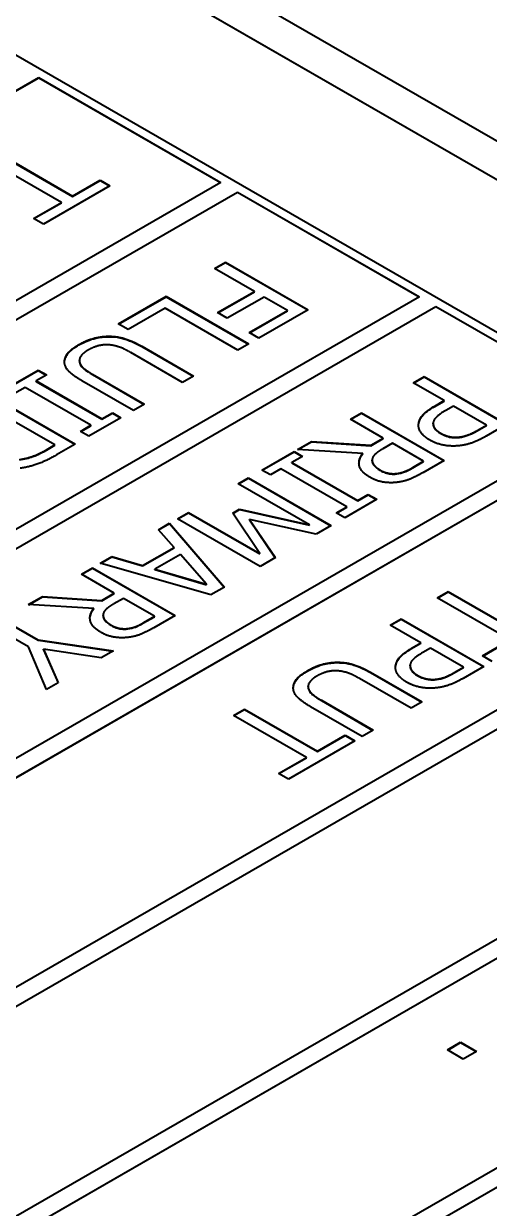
# Model space of a CAD drawing. Header units: millimetres. Extents: x 0 to 1682, y 0 to 1188.
# Drawn here: x 1454.02 to 1458, y 1064.8 to 1074.91 of the extents above; entities that cross this region are included whole.
import ezdxf

# ---------------------------------------------------------------- set-up
doc = ezdxf.new("R2010")
doc.units = ezdxf.units.MM
doc.header["$LTSCALE"] = 2
doc.layers.add('가시적인 것(ISO)', color=3, linetype='Continuous', lineweight=40)
doc.layers.add('가시적인 좁은 것(ISO)', color=3, linetype='Continuous', lineweight=35)

msp = doc.modelspace()

# ---------------------------------------------------------------- linework, layer by layer
at = {"layer": '가시적인 것(ISO)'}
for p, q in [((1475.9287, 1063.6203), (1447.6444, 1079.9081)), ((1447.6207, 1079.596), (1475.3867, 1063.6066)), ((1475.3844, 1063.6047), (1447.6207, 1079.5927)), ((1452.4528, 1075.5104), (1466.0292, 1067.6922)), ((1441.5633, 1067.2036), (1454.1498, 1074.4517)), ((1454.1498, 1074.4484), (1441.5661, 1067.2019)), ((1454.1498, 1074.4484), (1454.1498, 1074.4517)), ((1454.1498, 1074.4517), (1455.7054, 1073.5558)), ((1455.7026, 1073.5542), (1454.1498, 1074.4484)), ((1454.3429, 1073.3863), (1453.7194, 1073.7454)), ((1453.8134, 1073.7995), (1454.4368, 1073.4405)), ((1453.8134, 1073.7962), (1454.4368, 1073.4372)), ((1455.7054, 1073.5558), (1443.1189, 1066.3078)), ((1454.7577, 1073.5289), (1454.1893, 1073.2016)), ((1454.4368, 1073.4405), (1454.6741, 1073.5771)), ((1454.4368, 1073.4372), (1454.6741, 1073.5738)), ((1454.6741, 1073.5771), (1454.7577, 1073.5289)), ((1454.6741, 1073.5738), (1454.6741, 1073.5771)), ((1454.6741, 1073.5738), (1454.7549, 1073.5273)), ((1443.2604, 1066.2263), (1455.8469, 1073.4744)), ((1455.8469, 1073.4711), (1443.2632, 1066.2247)), ((1454.4368, 1073.4372), (1454.4368, 1073.4405)), ((1455.8469, 1073.4711), (1455.8469, 1073.4744)), ((1455.8469, 1073.4744), (1457.4025, 1072.5786)), ((1457.3997, 1072.5769), (1455.8469, 1073.4711)), ((1454.1056, 1073.2497), (1454.3429, 1073.3863)), ((1454.1085, 1073.2481), (1454.3429, 1073.3831)), ((1454.3429, 1073.3831), (1454.3429, 1073.3863)), ((1454.1893, 1073.2016), (1454.1056, 1073.2497)), ((1455.6522, 1072.8224), (1455.7462, 1072.8765)), ((1455.9926, 1072.6264), (1455.6522, 1072.8224)), ((1455.6551, 1072.8208), (1455.7462, 1072.8733)), ((1455.7462, 1072.8765), (1456.4533, 1072.4693)), ((1455.7462, 1072.8733), (1455.7462, 1072.8765)), ((1455.7462, 1072.8733), (1456.4505, 1072.4677)), ((1455.6774, 1072.4449), (1455.9926, 1072.6264)), ((1455.6803, 1072.4433), (1455.9926, 1072.6231)), ((1455.9926, 1072.6231), (1455.9926, 1072.6264)), ((1457.4025, 1072.5786), (1444.816, 1065.3305)), ((1454.8294, 1072.3486), (1455.2391, 1072.5845)), ((1454.8322, 1072.3469), (1455.2391, 1072.5812)), ((1455.2391, 1072.5845), (1455.9462, 1072.1773)), ((1455.2391, 1072.5812), (1455.2391, 1072.5845)), ((1455.2391, 1072.5812), (1455.9433, 1072.1757)), ((1456.0763, 1072.5782), (1455.7611, 1072.3967)), ((1456.2757, 1072.4634), (1456.0763, 1072.5782)), ((1444.9574, 1065.249), (1457.5439, 1072.4971)), ((1457.5439, 1072.4939), (1444.9603, 1065.2474)), ((1455.2288, 1072.4822), (1454.913, 1072.3004)), ((1455.8522, 1072.1232), (1455.2288, 1072.4822)), ((1455.7611, 1072.3967), (1455.6774, 1072.4449)), ((1455.9468, 1072.274), (1456.2757, 1072.4634)), ((1455.9496, 1072.2723), (1456.2757, 1072.4601)), ((1456.4533, 1072.4693), (1456.0304, 1072.2258)), ((1456.2757, 1072.4601), (1456.2757, 1072.4634)), ((1457.5439, 1072.4939), (1457.5439, 1072.4971)), ((1457.5439, 1072.4971), (1459.0996, 1071.6013)), ((1459.0967, 1071.5997), (1457.5439, 1072.4939)), ((1454.913, 1072.3004), (1454.8294, 1072.3486)), ((1456.0304, 1072.2258), (1455.9468, 1072.274)), ((1455.3772, 1071.8496), (1454.9359, 1072.1037)), ((1455.0299, 1072.1578), (1455.4711, 1071.9037)), ((1455.0299, 1072.1546), (1455.4683, 1071.9021)), ((1455.9462, 1072.1773), (1455.8522, 1072.1232)), ((1454.4967, 1072.0318), (1454.4967, 1072.0351)), ((1453.8713, 1071.7968), (1454.1452, 1071.9546)), ((1453.8741, 1071.7952), (1454.1452, 1071.9513)), ((1454.2174, 1071.913), (1454.1274, 1071.8612)), ((1454.1452, 1071.9546), (1454.2174, 1071.913)), ((1454.1452, 1071.9513), (1454.1452, 1071.9546)), ((1454.1452, 1071.9513), (1454.2145, 1071.9113)), ((1454.6099, 1071.9186), (1455.0534, 1071.6632)), ((1454.6099, 1071.9153), (1455.0506, 1071.6616)), ((1455.4711, 1071.9037), (1455.3772, 1071.8496)), ((1454.0334, 1071.8071), (1453.9435, 1071.7553)), ((1454.5961, 1071.483), (1454.0334, 1071.8071)), ((1454.1274, 1071.8612), (1454.6901, 1071.5371)), ((1454.1274, 1071.8579), (1454.1274, 1071.8612)), ((1454.1274, 1071.8579), (1454.6901, 1071.5339)), ((1454.9594, 1071.6091), (1454.5182, 1071.8632)), ((1457.3493, 1071.8451), (1457.4433, 1071.8993)), ((1457.6129, 1071.6933), (1457.3493, 1071.8451)), ((1457.3521, 1071.8435), (1457.4433, 1071.896)), ((1457.4433, 1071.8993), (1458.1504, 1071.4921)), ((1457.4433, 1071.896), (1457.4433, 1071.8993)), ((1457.4433, 1071.896), (1458.1475, 1071.4904)), ((1453.755, 1071.7298), (1454.4621, 1071.3226)), ((1453.755, 1071.7266), (1454.4592, 1071.321)), ((1459.0996, 1071.6013), (1446.5131, 1064.3532)), ((1454.2867, 1071.3154), (1453.7423, 1071.6289)), ((1455.0534, 1071.6632), (1454.9594, 1071.6091)), ((1457.5332, 1071.6475), (1457.6129, 1071.6933)), ((1457.5332, 1071.6442), (1457.6129, 1071.6901)), ((1457.6129, 1071.6901), (1457.6129, 1071.6933)), ((1457.6931, 1071.6472), (1457.6289, 1071.6102)), ((1457.975, 1071.4848), (1457.6931, 1071.6472)), ((1446.6545, 1064.2718), (1459.241, 1071.5199)), ((1459.241, 1071.5166), (1446.6573, 1064.2701)), ((1454.8523, 1071.5474), (1454.5784, 1071.3896)), ((1454.6901, 1071.5371), (1454.7801, 1071.5889)), ((1454.6901, 1071.5339), (1454.7801, 1071.5857)), ((1454.6901, 1071.5339), (1454.6901, 1071.5371)), ((1454.7801, 1071.5889), (1454.8523, 1071.5474)), ((1454.7801, 1071.5857), (1454.7801, 1071.5889)), ((1454.7801, 1071.5857), (1454.8494, 1071.5457)), ((1456.8129, 1071.5363), (1456.9069, 1071.5904)), ((1457.0943, 1071.3743), (1456.8129, 1071.5363)), ((1456.8158, 1071.5346), (1456.9069, 1071.5871)), ((1456.9069, 1071.5904), (1457.614, 1071.1832)), ((1456.9069, 1071.5871), (1456.9069, 1071.5904)), ((1456.9069, 1071.5871), (1457.6112, 1071.1816)), ((1457.5206, 1071.498), (1457.5206, 1071.5013)), ((1457.5206, 1071.4957), (1457.5206, 1071.499)), ((1454.5062, 1071.4312), (1454.5961, 1071.483)), ((1454.5784, 1071.3896), (1454.5062, 1071.4312)), ((1454.509, 1071.4296), (1454.5961, 1071.4797)), ((1454.5961, 1071.4797), (1454.5961, 1071.483)), ((1457.8971, 1071.4399), (1457.975, 1071.4848)), ((1457.8971, 1071.4367), (1457.975, 1071.4815)), ((1458.1504, 1071.4921), (1457.9727, 1071.3898)), ((1457.975, 1071.4815), (1457.975, 1071.4848)), ((1454.2151, 1071.2741), (1454.2867, 1071.3154)), ((1454.2151, 1071.2709), (1454.2867, 1071.3121)), ((1454.2867, 1071.3121), (1454.2867, 1071.3154)), ((1454.4621, 1071.3226), (1454.301, 1071.2299)), ((1456.3597, 1071.2753), (1456.4817, 1071.3456)), ((1456.3648, 1071.275), (1456.4817, 1071.3423)), ((1456.4817, 1071.3456), (1456.9866, 1071.3122)), ((1456.4817, 1071.3423), (1456.4817, 1071.3456)), ((1456.4817, 1071.3423), (1456.9866, 1071.309)), ((1456.9866, 1071.3122), (1457.0943, 1071.3743)), ((1456.9866, 1071.309), (1457.0943, 1071.371)), ((1456.9866, 1071.309), (1456.9866, 1071.3122)), ((1457.1728, 1071.3291), (1457.0903, 1071.2815)), ((1457.0943, 1071.371), (1457.0943, 1071.3743)), ((1457.4387, 1071.1759), (1457.1728, 1071.3291)), ((1456.0571, 1071.101), (1456.331, 1071.2588)), ((1456.06, 1071.0994), (1456.331, 1071.2555)), ((1456.4032, 1071.2172), (1456.3133, 1071.1654)), ((1456.331, 1071.2588), (1456.4032, 1071.2172)), ((1456.331, 1071.2555), (1456.331, 1071.2588)), ((1456.331, 1071.2555), (1456.4004, 1071.2156)), ((1456.9189, 1071.2429), (1456.3597, 1071.2753)), ((1456.9189, 1071.2397), (1456.9189, 1071.2429)), ((1456.1293, 1071.0595), (1456.0571, 1071.101)), ((1456.2193, 1071.1113), (1456.1293, 1071.0595)), ((1456.782, 1070.7872), (1456.2193, 1071.1113)), ((1456.3133, 1071.1654), (1456.876, 1070.8413)), ((1456.3133, 1071.1621), (1456.3133, 1071.1654)), ((1456.3133, 1071.1621), (1456.876, 1070.8381)), ((1456.9991, 1071.1808), (1456.9991, 1071.184)), ((1457.3453, 1071.1222), (1457.4387, 1071.1759)), ((1457.3453, 1071.1189), (1457.4387, 1071.1727)), ((1457.614, 1071.1832), (1457.4318, 1071.0783)), ((1457.4387, 1071.1727), (1457.4387, 1071.1759)), ((1455.8531, 1070.9836), (1455.9408, 1071.034)), ((1455.856, 1070.9819), (1455.9408, 1071.0308)), ((1455.9408, 1071.034), (1456.6479, 1070.6269)), ((1455.9408, 1071.0308), (1455.9408, 1071.034)), ((1455.9408, 1071.0308), (1456.6451, 1070.6252)), ((1456.4622, 1070.6328), (1455.8531, 1070.9836)), ((1456.876, 1070.8413), (1456.9659, 1070.8931)), ((1456.876, 1070.8381), (1456.9659, 1070.8899)), ((1456.9659, 1070.8931), (1457.0381, 1070.8516)), ((1456.9659, 1070.8899), (1456.9659, 1070.8931)), ((1456.9659, 1070.8899), (1457.0353, 1070.8499)), ((1457.0381, 1070.8516), (1456.7642, 1070.6938)), ((1456.876, 1070.8381), (1456.876, 1070.8413)), ((1455.3345, 1070.6849), (1455.4285, 1070.739)), ((1455.3374, 1070.6833), (1455.4285, 1070.7358)), ((1455.4285, 1070.739), (1456.0376, 1070.3883)), ((1455.4285, 1070.7358), (1455.4285, 1070.739)), ((1455.4285, 1070.7358), (1456.0376, 1070.385)), ((1455.8079, 1070.7331), (1455.8652, 1070.7661)), ((1456.0376, 1070.3883), (1455.8079, 1070.7331)), ((1455.8094, 1070.7307), (1455.8652, 1070.7628)), ((1455.8652, 1070.7661), (1456.4622, 1070.6328)), ((1455.8652, 1070.7628), (1455.8652, 1070.7661)), ((1455.8652, 1070.7628), (1456.4622, 1070.6295)), ((1456.692, 1070.7354), (1456.782, 1070.7872)), ((1456.7642, 1070.6938), (1456.692, 1070.7354)), ((1456.6949, 1070.7338), (1456.782, 1070.784)), ((1456.782, 1070.784), (1456.782, 1070.7872)), ((1460.7966, 1070.624), (1448.2101, 1063.3759)), ((1455.1724, 1070.5915), (1455.2675, 1070.6463)), ((1455.3059, 1070.4407), (1455.1724, 1070.5915)), ((1455.1743, 1070.5894), (1455.2675, 1070.6431)), ((1455.2675, 1070.6463), (1455.7362, 1070.1019)), ((1455.2675, 1070.6431), (1455.2675, 1070.6463)), ((1455.2675, 1070.6431), (1455.7343, 1070.1008)), ((1456.0416, 1070.2777), (1455.3345, 1070.6849)), ((1456.5195, 1070.5529), (1455.9494, 1070.678)), ((1455.9494, 1070.678), (1456.1723, 1070.353)), ((1455.9494, 1070.6747), (1455.9494, 1070.678)), ((1455.9494, 1070.6747), (1456.1707, 1070.352)), ((1456.4622, 1070.6295), (1456.4622, 1070.6328)), ((1456.6479, 1070.6269), (1456.5195, 1070.5529)), ((1448.3515, 1063.2945), (1460.938, 1070.5426)), ((1460.938, 1070.5393), (1448.3544, 1063.2929)), ((1455.036, 1070.2853), (1455.3059, 1070.4407)), ((1455.036, 1070.2821), (1455.3059, 1070.4375)), ((1455.3059, 1070.4375), (1455.3059, 1070.4407)), ((1456.0376, 1070.385), (1456.0376, 1070.3883)), ((1454.675, 1070.3051), (1454.7741, 1070.3622)), ((1455.6205, 1070.0352), (1454.675, 1070.3051)), ((1454.6788, 1070.304), (1454.7741, 1070.3589)), ((1454.7741, 1070.3622), (1455.036, 1070.2853)), ((1454.7741, 1070.3589), (1454.7741, 1070.3622)), ((1454.7741, 1070.3589), (1455.036, 1070.2821)), ((1455.036, 1070.2821), (1455.036, 1070.2853)), ((1455.3603, 1070.3797), (1455.142, 1070.254)), ((1455.5844, 1070.1253), (1455.3603, 1070.3797)), ((1456.1723, 1070.353), (1456.0416, 1070.2777)), ((1454.514, 1070.2124), (1454.6079, 1070.2665)), ((1454.7953, 1070.0504), (1454.514, 1070.2124)), ((1454.5168, 1070.2108), (1454.6079, 1070.2632)), ((1454.6079, 1070.2665), (1455.3151, 1069.8593)), ((1454.6079, 1070.2632), (1454.6079, 1070.2665)), ((1454.6079, 1070.2632), (1455.3122, 1069.8577)), ((1455.142, 1070.254), (1455.5844, 1070.1253)), ((1455.142, 1070.2507), (1455.142, 1070.254)), ((1455.142, 1070.2507), (1455.5844, 1070.122)), ((1455.5844, 1070.122), (1455.5844, 1070.1253)), ((1455.7362, 1070.1019), (1455.6205, 1070.0352)), ((1454.0607, 1069.9514), (1454.1828, 1070.0217)), ((1454.0659, 1069.9511), (1454.1828, 1070.0184)), ((1454.1828, 1070.0217), (1454.6876, 1069.9883)), ((1454.1828, 1070.0184), (1454.1828, 1070.0217)), ((1454.1828, 1070.0184), (1454.6876, 1069.9851)), ((1454.6876, 1069.9883), (1454.7953, 1070.0504)), ((1454.6876, 1069.9851), (1454.7953, 1070.0471)), ((1454.6876, 1069.9851), (1454.6876, 1069.9883)), ((1454.8738, 1070.0052), (1454.7913, 1069.9577)), ((1454.7953, 1070.0471), (1454.7953, 1070.0504)), ((1455.1397, 1069.8521), (1454.8738, 1070.0052)), ((1457.5553, 1070.0093), (1457.6493, 1070.0634)), ((1458.1788, 1069.6502), (1457.5553, 1070.0093)), ((1457.5582, 1070.0076), (1457.6493, 1070.0601)), ((1457.6493, 1070.0634), (1458.2728, 1069.7044)), ((1457.6493, 1070.0601), (1457.6493, 1070.0634)), ((1457.6493, 1070.0601), (1458.2728, 1069.7011)), ((1454.62, 1069.919), (1454.0607, 1069.9514)), ((1454.62, 1069.9158), (1454.62, 1069.919)), ((1453.8424, 1069.8257), (1454.1455, 1069.6511)), ((1453.8424, 1069.8224), (1454.1455, 1069.6478)), ((1454.7001, 1069.8569), (1454.7001, 1069.8602)), ((1455.0463, 1069.7983), (1455.1397, 1069.8521)), ((1455.0463, 1069.795), (1455.1397, 1069.8488)), ((1455.3151, 1069.8593), (1455.1328, 1069.7544)), ((1455.1397, 1069.8488), (1455.1397, 1069.8521)), ((1457.1525, 1069.7773), (1457.2465, 1069.8314)), ((1457.4161, 1069.6255), (1457.1525, 1069.7773)), ((1457.1553, 1069.7757), (1457.2465, 1069.8281)), ((1457.2465, 1069.8314), (1457.9536, 1069.4242)), ((1457.2465, 1069.8281), (1457.2465, 1069.8314)), ((1457.2465, 1069.8281), (1457.9507, 1069.4226)), ((1454.0613, 1069.5914), (1453.7484, 1069.7715)), ((1462.4937, 1069.6468), (1449.9072, 1062.3987)), ((1454.2166, 1069.2267), (1454.0613, 1069.5914)), ((1454.1455, 1069.6511), (1454.7884, 1069.5561)), ((1454.1455, 1069.6478), (1454.1455, 1069.6511)), ((1454.1455, 1069.6478), (1454.7839, 1069.5535)), ((1457.3364, 1069.5796), (1457.4161, 1069.6255)), ((1457.3364, 1069.5764), (1457.4161, 1069.6222)), ((1457.4161, 1069.6222), (1457.4161, 1069.6255)), ((1457.4963, 1069.5793), (1457.4321, 1069.5423)), ((1457.7782, 1069.4169), (1457.4963, 1069.5793)), ((1457.9416, 1069.5136), (1458.1788, 1069.6502)), ((1457.9444, 1069.512), (1458.1788, 1069.647)), ((1450.0486, 1062.3172), (1462.6351, 1069.5653)), ((1462.6351, 1069.562), (1450.0514, 1062.3156)), ((1454.6842, 1069.496), (1454.1908, 1069.5703)), ((1454.1908, 1069.5703), (1454.3163, 1069.2842)), ((1454.1908, 1069.567), (1454.1908, 1069.5703)), ((1454.1908, 1069.567), (1454.3151, 1069.2835)), ((1454.7884, 1069.5561), (1454.6842, 1069.496)), ((1458.0252, 1069.4655), (1457.9416, 1069.5136)), ((1456.9846, 1069.3744), (1457.4258, 1069.1203)), ((1457.3238, 1069.4301), (1457.3238, 1069.4334)), ((1457.3238, 1069.4279), (1457.3238, 1069.4311)), ((1457.7003, 1069.3721), (1457.7782, 1069.4169)), ((1457.7003, 1069.3688), (1457.7782, 1069.4137)), ((1457.9536, 1069.4242), (1457.7759, 1069.3219)), ((1457.7782, 1069.4137), (1457.7782, 1069.4169)), ((1454.3163, 1069.2842), (1454.2166, 1069.2267)), ((1457.3319, 1069.0662), (1456.8906, 1069.3203)), ((1456.9846, 1069.3711), (1457.423, 1069.1187)), ((1456.4513, 1069.2484), (1456.4513, 1069.2516)), ((1456.9141, 1068.8256), (1456.4729, 1069.0797)), ((1456.5646, 1069.1351), (1457.0081, 1068.8797)), ((1456.5646, 1069.1319), (1457.0053, 1068.8781)), ((1457.4258, 1069.1203), (1457.3319, 1069.0662)), ((1455.8134, 1069.0061), (1455.9073, 1069.0602)), ((1456.4368, 1068.6471), (1455.8134, 1069.0061)), ((1455.8162, 1069.0045), (1455.9073, 1069.057)), ((1455.9073, 1069.0602), (1456.5308, 1068.7012)), ((1455.9073, 1069.057), (1455.9073, 1069.0602)), ((1455.9073, 1069.057), (1456.5308, 1068.6979)), ((1457.0081, 1068.8797), (1456.9141, 1068.8256)), ((1456.8517, 1068.7897), (1456.2832, 1068.4623)), ((1456.5308, 1068.7012), (1456.768, 1068.8378)), ((1456.5308, 1068.6979), (1456.768, 1068.8346)), ((1456.768, 1068.8378), (1456.8517, 1068.7897)), ((1456.768, 1068.8346), (1456.768, 1068.8378)), ((1456.768, 1068.8346), (1456.8488, 1068.788)), ((1464.1907, 1068.6695), (1451.6042, 1061.4214)), ((1456.5308, 1068.6979), (1456.5308, 1068.7012)), ((1451.7456, 1061.34), (1464.3321, 1068.588)), ((1464.3321, 1068.5848), (1451.7485, 1061.3383)), ((1456.1996, 1068.5105), (1456.4368, 1068.6471)), ((1456.2024, 1068.5089), (1456.4368, 1068.6438)), ((1456.4368, 1068.6438), (1456.4368, 1068.6471)), ((1456.2832, 1068.4623), (1456.1996, 1068.5105)), ((1457.6414, 1066.1497), (1457.7549, 1066.2151)), ((1457.7766, 1066.0719), (1457.6414, 1066.1497)), ((1457.6442, 1066.1481), (1457.7549, 1066.2118)), ((1457.7549, 1066.2151), (1457.8901, 1066.1372)), ((1457.7549, 1066.2118), (1457.7549, 1066.2151)), ((1457.7549, 1066.2118), (1457.8873, 1066.1356)), ((1457.8901, 1066.1372), (1457.7766, 1066.0719))]:
    msp.add_line(p, q, dxfattribs=at)
for points, degree in [([(1454.4936, 1072.1723), (1454.556, 1072.2083), (1454.6815, 1072.243), (1454.7468, 1072.243)], 2), ([(1454.7468, 1072.243), (1454.8208, 1072.2433), (1454.9543, 1072.2014), (1455.0299, 1072.1578)], 2), ([(1454.3704, 1072.0262), (1454.3709, 1072.0648), (1454.4282, 1072.1347), (1454.4936, 1072.1723)], 2), ([(1454.5738, 1072.1262), (1454.5297, 1072.1007), (1454.4901, 1072.0443), (1454.4999, 1072.0169)], 2), ([(1454.7629, 1072.1684), (1454.7153, 1072.174), (1454.6208, 1072.1532), (1454.5738, 1072.1262)], 2), ([(1454.9359, 1072.1037), (1454.8867, 1072.1321), (1454.8076, 1072.1631), (1454.7629, 1072.1684)], 2), ([(1454.5182, 1071.8632), (1454.4443, 1071.9057), (1454.3687, 1071.9836), (1454.3704, 1072.0262)], 2), ([(1454.3703, 1072.0208), (1454.3703, 1072.0215), (1454.3703, 1072.0222), (1454.3704, 1072.0229)], 3), ([(1454.4967, 1072.0318), (1454.4967, 1072.0258), (1454.4977, 1072.0197), (1454.4999, 1072.0137)], 3), ([(1454.4999, 1072.0169), (1454.509, 1071.9912), (1454.5623, 1071.946), (1454.6099, 1071.9186)], 2), ([(1457.3951, 1071.4835), (1457.3957, 1071.5254), (1457.4576, 1071.6039), (1457.5332, 1071.6475)], 2), ([(1457.6289, 1071.6102), (1457.5716, 1071.5772), (1457.5195, 1071.526), (1457.5206, 1071.499)], 2), ([(1457.5206, 1071.499), (1457.5206, 1071.4746), (1457.5516, 1071.435), (1457.5854, 1071.4155)], 2), ([(1457.5206, 1071.498), (1457.5206, 1071.4972), (1457.5206, 1071.4965), (1457.5206, 1071.4957)], 3), ([(1457.4902, 1071.3574), (1457.4444, 1071.3838), (1457.3945, 1071.4502), (1457.3951, 1071.4835)], 2), ([(1457.5854, 1071.4155), (1457.622, 1071.3944), (1457.7011, 1071.3779), (1457.7441, 1071.3828)], 2), ([(1457.7441, 1071.3828), (1457.7813, 1071.3871), (1457.853, 1071.4145), (1457.8971, 1071.4399)], 2), ([(1457.7435, 1071.3086), (1457.677, 1071.3013), (1457.5493, 1071.3234), (1457.4902, 1071.3574)], 2), ([(1457.9727, 1071.3898), (1457.9097, 1071.3535), (1457.8008, 1071.3145), (1457.7435, 1071.3086)], 2), ([(1453.9859, 1071.191), (1454.046, 1071.1999), (1454.1515, 1071.2375), (1454.2151, 1071.2741)], 2), ([(1454.301, 1071.2299), (1454.2013, 1071.1725), (1454.0581, 1071.1243), (1453.9916, 1071.1164)], 2), ([(1456.9797, 1071.039), (1456.9023, 1071.0835), (1456.8765, 1071.1895), (1456.9189, 1071.2429)], 2), ([(1457.0903, 1071.2815), (1457.0496, 1071.2581), (1456.9992, 1071.2126), (1456.9992, 1071.1868)], 2), ([(1456.9992, 1071.1868), (1456.998, 1071.1637), (1457.0335, 1071.1208), (1457.0702, 1071.0997)], 2), ([(1457.0702, 1071.0997), (1457.1012, 1071.0819), (1457.1705, 1071.067), (1457.2089, 1071.0713)], 2), ([(1457.2089, 1071.0713), (1457.2421, 1071.0753), (1457.3063, 1071.0997), (1457.3453, 1071.1222)], 2), ([(1457.2146, 1070.9961), (1457.1533, 1070.9885), (1457.0353, 1071.007), (1456.9797, 1071.039)], 2), ([(1457.4318, 1071.0783), (1457.3711, 1071.0433), (1457.2759, 1071.0037), (1457.2146, 1070.9961)], 2), ([(1454.6807, 1069.7151), (1454.6034, 1069.7597), (1454.5776, 1069.8656), (1454.62, 1069.919)], 2), ([(1454.7913, 1069.9577), (1454.7506, 1069.9342), (1454.7002, 1069.8887), (1454.7002, 1069.8629)], 2), ([(1454.7002, 1069.8629), (1454.6991, 1069.8398), (1454.7346, 1069.797), (1454.7713, 1069.7758)], 2), ([(1454.9099, 1069.7475), (1454.9432, 1069.7514), (1455.0073, 1069.7758), (1455.0463, 1069.7983)], 2), ([(1454.9157, 1069.6722), (1454.8543, 1069.6646), (1454.7363, 1069.6831), (1454.6807, 1069.7151)], 2), ([(1454.7713, 1069.7758), (1454.8022, 1069.758), (1454.8715, 1069.7432), (1454.9099, 1069.7475)], 2), ([(1455.1328, 1069.7544), (1455.0721, 1069.7194), (1454.977, 1069.6798), (1454.9157, 1069.6722)], 2), ([(1457.1983, 1069.4156), (1457.1989, 1069.4575), (1457.2608, 1069.5361), (1457.3364, 1069.5796)], 2), ([(1457.4321, 1069.5423), (1457.3748, 1069.5093), (1457.3227, 1069.4582), (1457.3238, 1069.4311)], 2), ([(1456.3251, 1069.2427), (1456.3256, 1069.2813), (1456.3829, 1069.3513), (1456.4483, 1069.3889)], 2), ([(1456.4483, 1069.3889), (1456.5107, 1069.4249), (1456.6362, 1069.4595), (1456.7015, 1069.4595)], 2), ([(1456.7176, 1069.3849), (1456.67, 1069.3905), (1456.5755, 1069.3698), (1456.5285, 1069.3427)], 2), ([(1456.7015, 1069.4595), (1456.7755, 1069.4598), (1456.909, 1069.4179), (1456.9846, 1069.3744)], 2), ([(1456.8906, 1069.3203), (1456.8414, 1069.3486), (1456.7623, 1069.3797), (1456.7176, 1069.3849)], 2), ([(1457.2935, 1069.2896), (1457.2476, 1069.316), (1457.1978, 1069.3823), (1457.1983, 1069.4156)], 2), ([(1457.3238, 1069.4311), (1457.3238, 1069.4067), (1457.3548, 1069.3671), (1457.3886, 1069.3477)], 2), ([(1457.3238, 1069.4301), (1457.3238, 1069.4294), (1457.3238, 1069.4286), (1457.3238, 1069.4279)], 3), ([(1457.5473, 1069.315), (1457.5846, 1069.3193), (1457.6562, 1069.3467), (1457.7003, 1069.3721)], 2), ([(1456.5285, 1069.3427), (1456.4844, 1069.3173), (1456.4448, 1069.2609), (1456.4546, 1069.2335)], 2), ([(1457.5467, 1069.2407), (1457.4803, 1069.2335), (1457.3525, 1069.2556), (1457.2935, 1069.2896)], 2), ([(1457.3886, 1069.3477), (1457.4253, 1069.3265), (1457.5043, 1069.31), (1457.5473, 1069.315)], 2), ([(1457.7759, 1069.3219), (1457.7129, 1069.2856), (1457.604, 1069.2467), (1457.5467, 1069.2407)], 2), ([(1456.4729, 1069.0797), (1456.399, 1069.1223), (1456.3233, 1069.2002), (1456.3251, 1069.2427)], 2), ([(1456.325, 1069.2374), (1456.325, 1069.2381), (1456.325, 1069.2388), (1456.3251, 1069.2394)], 3), ([(1456.4513, 1069.2484), (1456.4513, 1069.2423), (1456.4524, 1069.2363), (1456.4546, 1069.2302)], 3), ([(1456.4546, 1069.2335), (1456.4637, 1069.2077), (1456.517, 1069.1625), (1456.5646, 1069.1351)], 2)]:
    msp.add_open_spline(points, degree=degree, dxfattribs=at)
for points, knots in [([(1454.4936, 1072.1691), (1454.5158, 1072.1819), (1454.54, 1072.194), (1454.5885, 1072.2135), (1454.6125, 1072.2213), (1454.6731, 1072.2354), (1454.7093, 1072.2397), (1454.7468, 1072.2397)], [-0.072658513, -0.072658513, -0.072658513, -0.072658513, -0.049002493, -0.049002493, -0.028185567, -0.028185567, 0, 0, 0, 0]), ([(1454.7468, 1072.2397), (1454.7713, 1072.2398), (1454.7953, 1072.2382), (1454.851, 1072.23), (1454.8748, 1072.223), (1454.9392, 1072.2028), (1454.9884, 1072.1784), (1455.0299, 1072.1546)], [-0.06277013, -0.06277013, -0.06277013, -0.06277013, -0.054788994, -0.054788994, -0.044000458, -0.044000458, 0, 0, 0, 0]), ([(1454.3704, 1072.0229), (1454.3706, 1072.0356), (1454.373, 1072.0482), (1454.3841, 1072.0761), (1454.3928, 1072.0882), (1454.4216, 1072.1233), (1454.4572, 1072.1481), (1454.4936, 1072.1691)], [-0.060023639, -0.060023639, -0.060023639, -0.060023639, -0.050480489, -0.050480489, -0.038557976, -0.038557976, 0, 0, 0, 0]), ([(1454.4999, 1072.0137), (1454.5085, 1071.9895), (1454.5266, 1071.973), (1454.5564, 1071.9478), (1454.5839, 1071.9303), (1454.6099, 1071.9153)], [-0.039633279, -0.039633279, -0.039633279, -0.039633279, -0.027528552, -0.027528552, 0, 0, 0, 0]), ([(1457.3951, 1071.4804), (1457.3953, 1071.4942), (1457.398, 1071.5079), (1457.4105, 1071.54), (1457.4207, 1071.5539), (1457.4497, 1071.5906), (1457.489, 1071.6187), (1457.5332, 1071.6442)], [-0.067695405, -0.067695405, -0.067695405, -0.067695405, -0.05894094, -0.05894094, -0.046924875, -0.046924875, 0, 0, 0, 0]), ([(1457.5206, 1071.4957), (1457.5206, 1071.4879), (1457.5218, 1071.4801), (1457.527, 1071.4652), (1457.5308, 1071.4582), (1457.5434, 1071.4421), (1457.5569, 1071.4286), (1457.5854, 1071.4122)], [-0.074639225, -0.074639225, -0.074639225, -0.074639225, -0.051782577, -0.051782577, -0.030210975, -0.030210975, 0, 0, 0, 0]), ([(1457.5854, 1071.4122), (1457.5997, 1071.404), (1457.6156, 1071.3965), (1457.6534, 1071.3838), (1457.6709, 1071.3808), (1457.7035, 1071.377), (1457.7238, 1071.3772), (1457.7441, 1071.3796)], [-0.033196808, -0.033196808, -0.033196808, -0.033196808, -0.024991788, -0.024991788, -0.015486469, -0.015486469, 0, 0, 0, 0]), ([(1457.7441, 1071.3796), (1457.7704, 1071.3826), (1457.7948, 1071.389), (1457.8327, 1071.4035), (1457.8583, 1071.4143), (1457.8971, 1071.4367)], [-0.10036624, -0.10036624, -0.10036624, -0.10036624, -0.04113079, -0.04113079, 0, 0, 0, 0]), ([(1453.9859, 1071.1877), (1454.026, 1071.1937), (1454.0636, 1071.2029), (1454.1203, 1071.2231), (1454.1586, 1071.2383), (1454.2151, 1071.2709)], [-0.15764581, -0.15764581, -0.15764581, -0.15764581, -0.05990397, -0.05990397, 0, 0, 0, 0]), ([(1456.8864, 1071.1596), (1456.8865, 1071.1612), (1456.8865, 1071.1628), (1456.8883, 1071.1906), (1456.9, 1071.2158), (1456.9189, 1071.2397)], [-0.036254728, -0.036254728, -0.036254728, -0.036254728, -0.03422864, -0.03422864, 0, 0, 0, 0]), ([(1456.9991, 1071.1808), (1456.9991, 1071.1741), (1457.0003, 1071.1674), (1457.0056, 1071.1533), (1457.01, 1071.146), (1457.0251, 1071.1277), (1457.041, 1071.1133), (1457.0702, 1071.0964)], [-0.066897112, -0.066897112, -0.066897112, -0.066897112, -0.050253973, -0.050253973, -0.03103761, -0.03103761, 0, 0, 0, 0]), ([(1457.0702, 1071.0964), (1457.0825, 1071.0894), (1457.0961, 1071.083), (1457.1238, 1071.0737), (1457.1384, 1071.07), (1457.1729, 1071.0659), (1457.1909, 1071.0661), (1457.2089, 1071.0681)], [-0.041401278, -0.041401278, -0.041401278, -0.041401278, -0.026401168, -0.026401168, -0.013710485, -0.013710485, 0, 0, 0, 0]), ([(1457.2089, 1071.0681), (1457.2324, 1071.0709), (1457.2542, 1071.0766), (1457.2886, 1071.0897), (1457.3115, 1071.0994), (1457.3453, 1071.1189)], [-0.085678666, -0.085678666, -0.085678666, -0.085678666, -0.035846928, -0.035846928, 0, 0, 0, 0]), ([(1454.5875, 1069.8357), (1454.5875, 1069.8373), (1454.5876, 1069.8389), (1454.5893, 1069.8667), (1454.601, 1069.8919), (1454.62, 1069.9158)], [-0.036254728, -0.036254728, -0.036254728, -0.036254728, -0.03422864, -0.03422864, 0, 0, 0, 0]), ([(1454.7001, 1069.8569), (1454.7001, 1069.8502), (1454.7013, 1069.8436), (1454.7066, 1069.8294), (1454.711, 1069.8221), (1454.7262, 1069.8038), (1454.742, 1069.7894), (1454.7713, 1069.7726)], [-0.066897112, -0.066897112, -0.066897112, -0.066897112, -0.050253973, -0.050253973, -0.03103761, -0.03103761, 0, 0, 0, 0]), ([(1454.9099, 1069.7442), (1454.9334, 1069.747), (1454.9552, 1069.7527), (1454.9897, 1069.7658), (1455.0125, 1069.7755), (1455.0463, 1069.795)], [-0.085678666, -0.085678666, -0.085678666, -0.085678666, -0.035846928, -0.035846928, 0, 0, 0, 0]), ([(1454.7713, 1069.7726), (1454.7835, 1069.7655), (1454.7971, 1069.7591), (1454.8249, 1069.7498), (1454.8395, 1069.7461), (1454.874, 1069.742), (1454.892, 1069.7422), (1454.9099, 1069.7442)], [-0.041401278, -0.041401278, -0.041401278, -0.041401278, -0.026401168, -0.026401168, -0.013710485, -0.013710485, 0, 0, 0, 0]), ([(1457.1983, 1069.4125), (1457.1986, 1069.4264), (1457.2013, 1069.4401), (1457.2137, 1069.4722), (1457.224, 1069.486), (1457.2529, 1069.5228), (1457.2922, 1069.5509), (1457.3364, 1069.5764)], [-0.067695405, -0.067695405, -0.067695405, -0.067695405, -0.05894094, -0.05894094, -0.046924875, -0.046924875, 0, 0, 0, 0]), ([(1456.3251, 1069.2394), (1456.3252, 1069.2522), (1456.3277, 1069.2647), (1456.3388, 1069.2926), (1456.3475, 1069.3047), (1456.3763, 1069.3399), (1456.4119, 1069.3647), (1456.4483, 1069.3856)], [-0.060023639, -0.060023639, -0.060023639, -0.060023639, -0.050480489, -0.050480489, -0.038557976, -0.038557976, 0, 0, 0, 0]), ([(1456.4483, 1069.3856), (1456.4705, 1069.3984), (1456.4946, 1069.4105), (1456.5432, 1069.4301), (1456.5672, 1069.4379), (1456.6278, 1069.4519), (1456.664, 1069.4562), (1456.7015, 1069.4562)], [-0.072658513, -0.072658513, -0.072658513, -0.072658513, -0.049002493, -0.049002493, -0.028185567, -0.028185567, 0, 0, 0, 0]), ([(1456.7015, 1069.4562), (1456.7259, 1069.4564), (1456.75, 1069.4547), (1456.8056, 1069.4466), (1456.8295, 1069.4396), (1456.8939, 1069.4194), (1456.9431, 1069.395), (1456.9846, 1069.3711)], [-0.06277013, -0.06277013, -0.06277013, -0.06277013, -0.054788994, -0.054788994, -0.044000458, -0.044000458, 0, 0, 0, 0]), ([(1457.3238, 1069.4279), (1457.3238, 1069.4201), (1457.325, 1069.4123), (1457.3302, 1069.3974), (1457.3341, 1069.3904), (1457.3467, 1069.3742), (1457.3601, 1069.3608), (1457.3886, 1069.3444)], [-0.074639225, -0.074639225, -0.074639225, -0.074639225, -0.051782577, -0.051782577, -0.030210975, -0.030210975, 0, 0, 0, 0]), ([(1457.3886, 1069.3444), (1457.4029, 1069.3361), (1457.4188, 1069.3286), (1457.4567, 1069.3159), (1457.4741, 1069.3129), (1457.5067, 1069.3092), (1457.5271, 1069.3094), (1457.5473, 1069.3117)], [-0.033196808, -0.033196808, -0.033196808, -0.033196808, -0.024991788, -0.024991788, -0.015486469, -0.015486469, 0, 0, 0, 0]), ([(1457.5473, 1069.3117), (1457.5737, 1069.3147), (1457.598, 1069.3211), (1457.6359, 1069.3356), (1457.6615, 1069.3465), (1457.7003, 1069.3688)], [-0.10036624, -0.10036624, -0.10036624, -0.10036624, -0.04113079, -0.04113079, 0, 0, 0, 0]), ([(1456.4546, 1069.2302), (1456.4632, 1069.2061), (1456.4813, 1069.1896), (1456.5111, 1069.1643), (1456.5386, 1069.1468), (1456.5646, 1069.1319)], [-0.039633279, -0.039633279, -0.039633279, -0.039633279, -0.027528552, -0.027528552, 0, 0, 0, 0])]:
    msp.add_open_spline(points, degree=3, knots=knots, dxfattribs=at)
at = {"layer": '가시적인 좁은 것(ISO)'}
for p, q in [((1454.7468, 1072.2397), (1454.7468, 1072.243)), ((1454.4936, 1072.1691), (1454.4936, 1072.1723)), ((1455.0299, 1072.1546), (1455.0299, 1072.1578)), ((1454.3704, 1072.0229), (1454.3704, 1072.0262)), ((1454.4999, 1072.0137), (1454.4999, 1072.0169)), ((1454.6099, 1071.9153), (1454.6099, 1071.9186)), ((1457.5332, 1071.6442), (1457.5332, 1071.6475)), ((1457.3951, 1071.4805), (1457.3951, 1071.4835)), ((1457.5854, 1071.4122), (1457.5854, 1071.4155)), ((1457.8971, 1071.4367), (1457.8971, 1071.4399)), ((1457.7441, 1071.3796), (1457.7441, 1071.3828)), ((1454.2151, 1071.2709), (1454.2151, 1071.2741)), ((1457.0702, 1071.0964), (1457.0702, 1071.0997)), ((1457.3453, 1071.1189), (1457.3453, 1071.1222)), ((1457.2089, 1071.0681), (1457.2089, 1071.0713)), ((1455.0463, 1069.795), (1455.0463, 1069.7983)), ((1454.7713, 1069.7726), (1454.7713, 1069.7758)), ((1454.9099, 1069.7442), (1454.9099, 1069.7475)), ((1457.3364, 1069.5764), (1457.3364, 1069.5796)), ((1456.4483, 1069.3856), (1456.4483, 1069.3889)), ((1456.7015, 1069.4562), (1456.7015, 1069.4595)), ((1456.9846, 1069.3711), (1456.9846, 1069.3744)), ((1457.1983, 1069.4126), (1457.1983, 1069.4156)), ((1457.7003, 1069.3688), (1457.7003, 1069.3721)), ((1457.3886, 1069.3444), (1457.3886, 1069.3477)), ((1457.5473, 1069.3117), (1457.5473, 1069.315)), ((1456.3251, 1069.2394), (1456.3251, 1069.2427)), ((1456.4546, 1069.2302), (1456.4546, 1069.2335)), ((1456.5646, 1069.1319), (1456.5646, 1069.1351))]:
    msp.add_line(p, q, dxfattribs=at)

doc.saveas('drawing.dxf')
